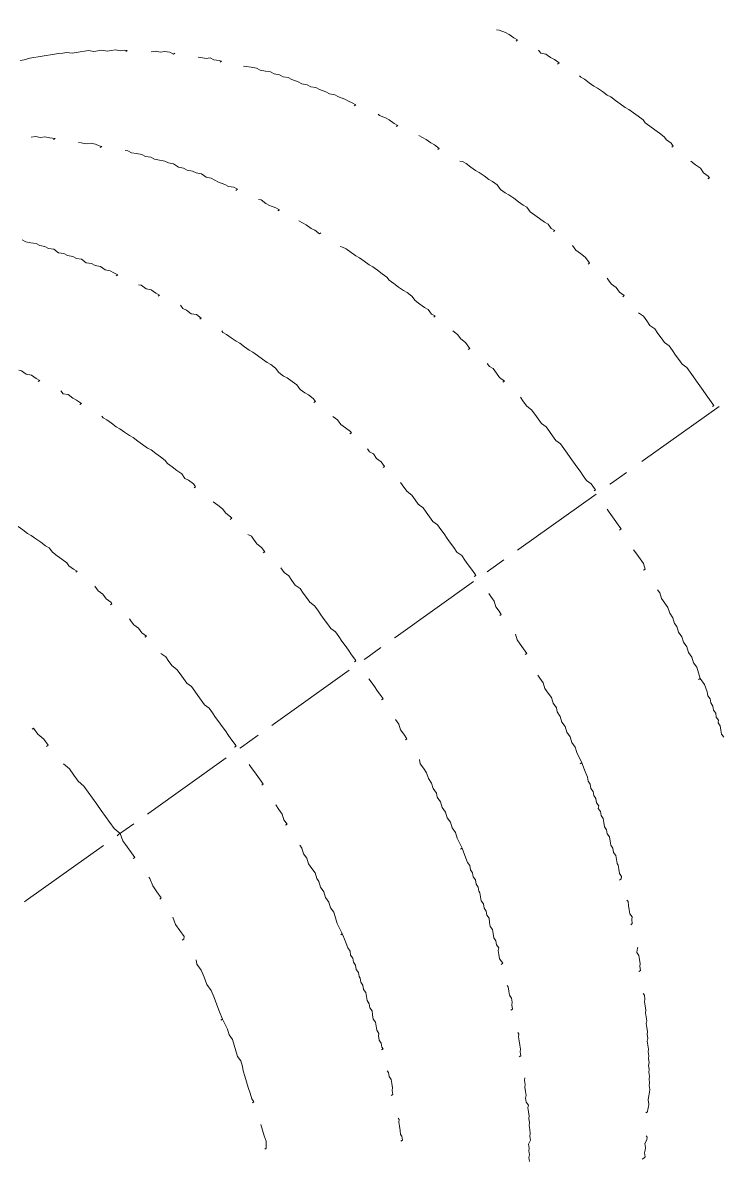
# Model space of a CAD drawing. Header units: feet. Extents: x 2321988 to 2329858, y 6722724 to 6730499.
# Drawn here: x 2326066.7537 to 2326067.0588, y 6726844.2862 to 6726844.7823 of the extents above; entities that cross this region are included whole.
import ezdxf

# ---------------------------------------------------------------- set-up
doc = ezdxf.new("R2010")
doc.units = ezdxf.units.FT
doc.header["$MEASUREMENT"] = 0
doc.layers.add('C-BESS-EQUIPMENT', color=255, linetype='Continuous')

# ---------------------------------------------------------------- blocks, each defined once
blk = doc.blocks.new('Midpoint Site Plan$0$A$C71e53a02')
at = {"lineweight": 9}
for points in [[(9.6862, 3.591), (9.6668, 3.5812), (9.6375, 3.5715), (9.618, 3.5617), (9.5985, 3.552), (9.5791, 3.5422), (9.5596, 3.5325), (9.5401, 3.5228), (9.5206, 3.513), (9.5011, 3.5033), (9.4816, 3.4935), (9.4621, 3.4838), (9.4426, 3.4643), (9.4231, 3.4545), (9.4037, 3.4448), (9.3842, 3.4351), (9.3647, 3.4253), (9.3452, 3.4058), (9.3257, 3.3961), (9.3062, 3.3863), (9.2867, 3.3668), (9.2672, 3.3571), (9.2477, 3.3473), (9.2282, 3.3279), (9.2088, 3.3181), (9.199, 3.3084), (9.2088, 3.3084)], [(9.1016, 3.2304), (9.0821, 3.2207), (9.0626, 3.2012), (9.0431, 3.1914), (9.0236, 3.1719), (9.0139, 3.1525), (9.0041, 3.1525), (9.0139, 3.1525)], [(9.1016, 3.2304), (9.1016, 3.2304)], [(9.8714, 3.2304), (9.8519, 3.2207), (9.8324, 3.2012), (9.8129, 3.1914), (9.7934, 3.1719), (9.774, 3.1525), (9.7837, 3.1525)], [(9.8714, 3.2304), (9.8714, 3.2304)], [(9.774, 3.1525), (9.774, 3.1525)], [(8.9164, 3.0648), (8.9067, 3.055), (8.8872, 3.0355), (8.8677, 3.0258), (8.8579, 3.0063), (8.8385, 2.9868), (8.8287, 2.977), (8.8385, 2.977)], [(9.6862, 3.0648), (9.6765, 3.055), (9.657, 3.0355), (9.6375, 3.0258), (9.618, 3.0063), (9.6083, 2.9868), (9.5985, 2.977), (9.6083, 2.977)], [(8.7508, 2.8893), (8.741, 2.8796), (8.7215, 2.8601), (8.702, 2.8406), (8.6923, 2.8211), (8.6728, 2.8016), (8.6533, 2.7822), (8.6436, 2.7626), (8.6241, 2.7431), (8.6143, 2.7236), (8.5948, 2.7042), (8.5851, 2.6847), (8.5656, 2.6554), (8.5559, 2.6359), (8.5364, 2.6165), (8.5266, 2.597), (8.5071, 2.5775), (8.4974, 2.558), (8.4779, 2.5288), (8.4682, 2.5093), (8.4487, 2.4898), (8.4389, 2.4703), (8.4194, 2.4411), (8.4097, 2.4216), (8.3999, 2.4021), (8.3902, 2.3826), (8.3999, 2.3826)], [(9.5108, 2.8893), (9.5011, 2.8796), (9.4914, 2.8601), (9.4719, 2.8406), (9.4524, 2.8211), (9.4426, 2.8016), (9.4231, 2.7822), (9.4134, 2.7626), (9.3939, 2.7431), (9.3744, 2.7236), (9.3647, 2.7042), (9.3452, 2.6847), (9.3354, 2.6554), (9.3159, 2.6359), (9.3062, 2.6165), (9.2867, 2.597), (9.277, 2.5775), (9.2575, 2.558), (9.2477, 2.5288), (9.2282, 2.5093), (9.2185, 2.4898), (9.2088, 2.4703), (9.1893, 2.4411), (9.1795, 2.4216), (9.16, 2.4021), (9.1503, 2.3826), (9.16, 2.3826)], [(10.2222, 2.8211), (10.2125, 2.8016), (10.193, 2.7822), (10.1735, 2.7626), (10.1637, 2.7431), (10.1442, 2.7236), (10.1345, 2.7042), (10.115, 2.6847), (10.1053, 2.6554), (10.0858, 2.6359), (10.076, 2.6165), (10.0565, 2.597), (10.0468, 2.5775), (10.0273, 2.558), (10.0176, 2.5288), (9.9981, 2.5093), (9.9883, 2.4898), (9.9688, 2.4703), (9.9591, 2.4411), (9.9396, 2.4216), (9.9299, 2.4021), (9.9201, 2.3826), (9.9299, 2.3826)], [(7.5619, 2.2754), (7.5522, 2.2656), (7.5327, 2.2364), (7.5229, 2.2169), (7.5132, 2.1877), (7.5034, 2.1682), (7.5132, 2.1682)], [(8.322, 2.2754), (8.322, 2.2656), (8.3025, 2.2364), (8.2928, 2.2169), (8.283, 2.1877), (8.2733, 2.1682), (8.283, 2.1682)], [(9.0918, 2.2754), (9.0821, 2.2656), (9.0723, 2.2364), (9.0626, 2.2169), (9.0431, 2.1877), (9.0334, 2.1682), (9.0431, 2.1682)], [(9.8617, 2.2754), (9.8519, 2.2656), (9.8422, 2.2364), (9.8227, 2.2169), (9.8129, 2.1877), (9.8032, 2.1682), (9.8129, 2.1682)], [(10.6315, 2.2754), (10.6217, 2.2656), (10.612, 2.2364), (10.5925, 2.2169), (10.5828, 2.1877), (10.573, 2.1682), (10.5828, 2.1682)], [(7.445, 2.061), (7.445, 2.0415), (7.4255, 2.022), (7.4157, 1.9928), (7.406, 1.9733), (7.3962, 1.9441), (7.406, 1.9441)], [(8.2148, 2.061), (8.2051, 2.0415), (8.1953, 2.022), (8.1856, 1.9928), (8.1758, 1.9733), (8.1661, 1.9441), (8.1758, 1.9441)], [(8.9846, 2.061), (8.9749, 2.0415), (8.9651, 2.022), (8.9554, 1.9928), (8.9456, 1.9733), (8.9359, 1.9441), (8.9262, 1.9441), (8.9359, 1.9441)], [(9.7447, 2.061), (9.7447, 2.0415), (9.735, 2.022), (9.7252, 1.9928), (9.7057, 1.9733), (9.696, 1.9441), (9.7057, 1.9441)], [(10.5145, 2.061), (10.5145, 2.0415), (10.4951, 2.022), (10.4853, 1.9928), (10.4756, 1.9733), (10.4658, 1.9441), (10.4756, 1.9441)], [(7.3962, 1.9441), (7.3962, 1.9441)], [(8.1661, 1.9441), (8.1661, 1.9441)], [(9.696, 1.9441), (9.696, 1.9441)], [(10.4658, 1.9441), (10.4658, 1.9441)], [(7.3475, 1.8271), (7.3475, 1.8174), (7.3378, 1.7979), (7.328, 1.7687), (7.3183, 1.7394), (7.3085, 1.7199), (7.2988, 1.6907), (7.289, 1.6615), (7.2793, 1.642), (7.2696, 1.6128), (7.2598, 1.5835), (7.2501, 1.5543), (7.2403, 1.5348), (7.2306, 1.5056), (7.2208, 1.4763), (7.2111, 1.4471), (7.2111, 1.4276), (7.2013, 1.3984), (7.1916, 1.3691), (7.1819, 1.3399), (7.1721, 1.3107), (7.1721, 1.2912), (7.1624, 1.2619), (7.1624, 1.2425), (7.1721, 1.2425)], [(8.1173, 1.8271), (8.1076, 1.8174), (8.0979, 1.7979), (8.0881, 1.7687), (8.0784, 1.7394), (8.0686, 1.7199), (8.0589, 1.6907), (8.0491, 1.6615), (8.0394, 1.642), (8.0296, 1.6128), (8.0296, 1.5835), (8.0199, 1.5543), (8.0102, 1.5348), (8.0004, 1.5056), (7.9907, 1.4763), (7.9809, 1.4471), (7.9712, 1.4276), (7.9712, 1.3984), (7.9614, 1.3691), (7.9517, 1.3399), (7.9419, 1.3107), (7.9322, 1.2912), (7.9322, 1.2619), (7.9225, 1.2425), (7.9322, 1.2425)], [(8.8872, 1.8271), (8.8774, 1.8174), (8.8677, 1.7979), (8.8579, 1.7687), (8.8482, 1.7394), (8.8385, 1.7199), (8.8287, 1.6907), (8.819, 1.6615), (8.8092, 1.642), (8.7995, 1.6128), (8.7897, 1.5835), (8.78, 1.5543), (8.78, 1.5348), (8.7702, 1.5056), (8.7605, 1.4763), (8.7508, 1.4471), (8.741, 1.4276), (8.7313, 1.3984), (8.7313, 1.3691), (8.7215, 1.3399), (8.7118, 1.3107), (8.702, 1.2912), (8.702, 1.2619), (8.6923, 1.2425), (8.702, 1.2425)], [(9.6473, 1.8271), (9.6473, 1.8174), (9.6375, 1.7979), (9.6278, 1.7687), (9.618, 1.7394), (9.6083, 1.7199), (9.5985, 1.6907), (9.5888, 1.6615), (9.5791, 1.642), (9.5693, 1.6128), (9.5596, 1.5835), (9.5498, 1.5543), (9.5401, 1.5348), (9.5303, 1.5056), (9.5303, 1.4763), (9.5206, 1.4471), (9.5108, 1.4276), (9.5011, 1.3984), (9.4914, 1.3691), (9.4914, 1.3399), (9.4816, 1.3107), (9.4719, 1.2912), (9.4621, 1.2619), (9.4621, 1.2425), (9.4719, 1.2425)], [(10.4171, 1.8271), (10.4171, 1.8174), (10.4074, 1.7979), (10.3976, 1.7687), (10.3879, 1.7394), (10.3781, 1.7199), (10.3684, 1.6907), (10.3586, 1.6615), (10.3489, 1.642), (10.3391, 1.6128), (10.3294, 1.5835), (10.3197, 1.5543), (10.3099, 1.5348), (10.3002, 1.5056), (10.2904, 1.4763), (10.2807, 1.4471), (10.2807, 1.4276), (10.2709, 1.3984), (10.2612, 1.3691), (10.2514, 1.3399), (10.2514, 1.3107), (10.2417, 1.2912), (10.232, 1.2619), (10.232, 1.2425), (10.2417, 1.2425)], [(11.109, 1.6128), (11.0992, 1.5835), (11.0895, 1.5543), (11.0797, 1.5348), (11.07, 1.5056), (11.0603, 1.4763), (11.0505, 1.4471), (11.0408, 1.4276), (11.0408, 1.3984), (11.031, 1.3691), (11.0213, 1.3399), (11.0115, 1.3107), (11.0115, 1.2912), (11.0018, 1.2619), (10.992, 1.2425), (11.0018, 1.2425)], [(7.1331, 1.1255), (7.1234, 1.0963), (7.1136, 1.067), (7.1136, 1.0378), (7.1039, 1.0086), (7.1039, 0.9988), (7.1136, 0.9988)], [(7.1331, 1.1255), (7.1331, 1.1255)], [(7.8932, 1.1255), (7.8932, 1.0963), (7.8835, 1.067), (7.8737, 1.0378), (7.8737, 1.0086), (7.8737, 0.9988), (7.8835, 0.9988)], [(7.8932, 1.1255), (7.8932, 1.1255)], [(8.6631, 1.1255), (8.6533, 1.0963), (8.6533, 1.067), (8.6436, 1.0378), (8.6436, 1.0086), (8.6436, 0.9988), (8.6533, 0.9988)], [(8.6631, 1.1255), (8.6631, 1.1255)], [(9.4329, 1.1255), (9.4231, 1.0963), (9.4231, 1.067), (9.4134, 1.0378), (9.4037, 1.0086), (9.4037, 0.9988), (9.4134, 0.9988)], [(9.4329, 1.1255), (9.4329, 1.1255)], [(10.2027, 1.1255), (10.193, 1.0963), (10.1832, 1.067), (10.1832, 1.0378), (10.1735, 1.0086), (10.1735, 0.9988), (10.1832, 0.9988)], [(10.2027, 1.1255), (10.2027, 1.1255)], [(10.9628, 1.1255), (10.9628, 1.0963), (10.9531, 1.067), (10.9531, 1.0378), (10.9433, 1.0086), (10.9433, 0.9988), (10.9531, 0.9988)], [(10.9628, 1.1255), (10.9628, 1.1255)], [(7.8445, 0.8819), (7.8445, 0.8624), (7.8445, 0.8429), (7.8348, 0.8137), (7.8348, 0.7844), (7.825, 0.7552), (7.8348, 0.7552)], [(8.6143, 0.8819), (8.6143, 0.8624), (8.6046, 0.8429), (8.6046, 0.8137), (8.6046, 0.7844), (8.5948, 0.7552), (8.6046, 0.7552)], [(9.3842, 0.8819), (9.3842, 0.8624), (9.3744, 0.8429), (9.3744, 0.8137), (9.3647, 0.7844), (9.3647, 0.7552), (9.3744, 0.7552)], [(10.154, 0.8819), (10.1442, 0.8624), (10.1442, 0.8429), (10.1442, 0.8137), (10.1345, 0.7844), (10.1345, 0.7552), (10.1442, 0.7552)], [(10.9141, 0.8819), (10.9141, 0.8624), (10.9141, 0.8429), (10.9043, 0.8137), (10.9043, 0.7844), (10.8946, 0.7552), (10.9043, 0.7552)], [(11.6644, 0.7065), (11.6547, 0.7065), (11.6547, 0.6675), (11.6449, 0.6285), (11.6449, 0.5896), (11.6547, 0.5896)], [(7.8153, 0.6383), (7.8055, 0.609), (7.8055, 0.5798), (7.8055, 0.5506), (7.7958, 0.5213), (7.7958, 0.4921), (7.7958, 0.4629), (7.7958, 0.4336), (7.786, 0.4044), (7.786, 0.3752), (7.786, 0.3459), (7.786, 0.3167), (7.786, 0.2875), (7.7763, 0.2582), (7.7763, 0.229), (7.7763, 0.1998), (7.7763, 0.1705), (7.7763, 0.1413), (7.7763, 0.1121), (7.7763, 0.0828), (7.7763, 0.0536), (7.7763, 0.0244), (7.7763, 0.0146), (7.786, 0.0146)], [(8.5753, 0.6383), (8.5753, 0.609), (8.5753, 0.5798), (8.5656, 0.5506), (8.5656, 0.5213), (8.5656, 0.4921), (8.5656, 0.4629), (8.5559, 0.4336), (8.5559, 0.4044), (8.5559, 0.3752), (8.5559, 0.3459), (8.5461, 0.3167), (8.5461, 0.2875), (8.5461, 0.2582), (8.5461, 0.229), (8.5461, 0.1998), (8.5461, 0.1705), (8.5461, 0.1413), (8.5461, 0.1121), (8.5461, 0.0828), (8.5364, 0.0536), (8.5364, 0.0244), (8.5364, 0.0146), (8.5461, 0.0146)], [(9.3452, 0.6383), (9.3452, 0.609), (9.3452, 0.5798), (9.3354, 0.5506), (9.3354, 0.5213), (9.3354, 0.4921), (9.3257, 0.4629), (9.3257, 0.4336), (9.3257, 0.4044), (9.3257, 0.3752), (9.3159, 0.3459), (9.3159, 0.3167), (9.3159, 0.2875), (9.3159, 0.2582), (9.3159, 0.229), (9.3159, 0.1998), (9.3159, 0.1705), (9.3062, 0.1413), (9.3062, 0.1121), (9.3062, 0.0828), (9.3062, 0.0536), (9.3062, 0.0244), (9.3062, 0.0146), (9.3159, 0.0146)], [(10.115, 0.6383), (10.115, 0.609), (10.1053, 0.5798), (10.1053, 0.5506), (10.1053, 0.5213), (10.0955, 0.4921), (10.0955, 0.4629), (10.0955, 0.4336), (10.0955, 0.4044), (10.0858, 0.3752), (10.0858, 0.3459), (10.0858, 0.3167), (10.0858, 0.2875), (10.0858, 0.2582), (10.0858, 0.229), (10.076, 0.1998), (10.076, 0.1705), (10.076, 0.1413), (10.076, 0.1121), (10.076, 0.0828), (10.076, 0.0536), (10.076, 0.0244), (10.076, 0.0146), (10.0858, 0.0146)], [(10.8848, 0.6383), (10.8751, 0.609), (10.8751, 0.5798), (10.8751, 0.5506), (10.8654, 0.5213), (10.8654, 0.4921), (10.8654, 0.4629), (10.8654, 0.4336), (10.8556, 0.4044), (10.8556, 0.3752), (10.8556, 0.3459), (10.8556, 0.3167), (10.8556, 0.2875), (10.8459, 0.2582), (10.8459, 0.229), (10.8459, 0.1998), (10.8459, 0.1705), (10.8459, 0.1413), (10.8459, 0.1121), (10.8459, 0.0828), (10.8459, 0.0536), (10.8459, 0.0244), (10.8459, 0.0146), (10.8556, 0.0146)], [(11.6352, 0.4629), (11.6254, 0.4239), (11.6254, 0.3849), (11.6254, 0.3459), (11.6157, 0.307), (11.6157, 0.268), (11.6157, 0.229), (11.6157, 0.19), (11.6157, 0.151), (11.6157, 0.1121), (11.6157, 0.0731), (11.6157, 0.0341), (11.606, -0.0049), (11.6157, -0.0439), (11.6157, -0.0828), (11.6157, -0.1218), (11.6157, -0.151), (11.6254, -0.151)], [(8.5461, -0.1023), (8.5461, -0.1218), (8.5461, -0.151), (8.5461, -0.1803), (8.5461, -0.2095), (8.5461, -0.229), (8.5559, -0.229)], [(9.3062, -0.1023), (9.3062, -0.1218), (9.3062, -0.151), (9.3159, -0.1803), (9.3159, -0.2095), (9.3159, -0.229), (9.3257, -0.229)], [(10.076, -0.1023), (10.076, -0.1218), (10.076, -0.151), (10.076, -0.1803), (10.076, -0.2095), (10.076, -0.229), (10.0858, -0.229)], [(10.8459, -0.1023), (10.8459, -0.1218), (10.8459, -0.151), (10.8459, -0.1803), (10.8459, -0.2095), (10.8459, -0.229), (10.8556, -0.229)], [(11.6157, -0.2777), (11.6157, -0.2875), (11.6254, -0.3264), (11.6254, -0.3654), (11.6254, -0.4044), (11.6352, -0.4044)], [(8.5559, -0.3557), (8.5559, -0.3557)], [(8.5559, -0.3557), (8.5559, -0.3849), (8.5559, -0.4142), (8.5559, -0.4434), (8.5656, -0.4726), (8.5753, -0.4726)], [(9.3159, -0.3557), (9.3159, -0.3557)], [(9.3159, -0.3557), (9.3257, -0.3849), (9.3257, -0.4142), (9.3257, -0.4434), (9.3257, -0.4726), (9.3354, -0.4726)], [(10.0858, -0.3557), (10.0858, -0.3557)], [(10.0858, -0.3557), (10.0858, -0.3849), (10.0955, -0.4142), (10.0955, -0.4434), (10.0955, -0.4726), (10.1053, -0.4726)], [(10.8556, -0.3557), (10.8556, -0.3557)], [(10.8556, -0.3557), (10.8556, -0.3849), (10.8556, -0.4142), (10.8654, -0.4434), (10.8654, -0.4726), (10.8751, -0.4726)], [(8.5656, -0.4726), (8.5656, -0.4726)], [(9.3257, -0.4726), (9.3257, -0.4726)], [(10.0955, -0.4726), (10.0955, -0.4726)], [(10.8654, -0.4726), (10.8654, -0.4726)], [(11.6352, -0.5213), (11.6449, -0.5603), (11.6449, -0.5993), (11.6449, -0.6383), (11.6547, -0.648), (11.6644, -0.648)], [(8.5753, -0.5993), (8.5753, -0.6188), (8.5851, -0.648), (8.5851, -0.6773), (8.5851, -0.7065), (8.5948, -0.7357), (8.5948, -0.765), (8.6046, -0.7942), (8.6046, -0.8137), (8.6143, -0.8429), (8.6143, -0.8722), (8.6241, -0.9014), (8.6241, -0.9306), (8.6338, -0.9599), (8.6338, -0.9891), (8.6436, -1.0183), (8.6436, -1.0476), (8.6631, -1.106), (8.6631, -1.145), (8.6728, -1.184), (8.6825, -1.2035), (8.6825, -1.223), (8.6923, -1.2425), (8.6923, -1.2619), (8.702, -1.2814), (8.702, -1.3009), (8.7118, -1.3204), (8.7118, -1.3399), (8.7215, -1.3496), (8.7215, -1.3691), (8.7313, -1.3886), (8.741, -1.4081), (8.741, -1.4276)], [(9.3452, -0.5993), (9.3452, -0.6188), (9.3452, -0.648), (9.3549, -0.6773), (9.3549, -0.7065), (9.3549, -0.7357), (9.3647, -0.765), (9.3647, -0.7942), (9.3744, -0.8137), (9.3744, -0.8429), (9.3842, -0.8722), (9.3842, -0.9014), (9.3939, -0.9306), (9.3939, -0.9599), (9.4037, -0.9891), (9.4037, -1.0183), (9.4134, -1.0476), (9.4231, -1.106), (9.4329, -1.145), (9.4426, -1.184), (9.4524, -1.2035), (9.4524, -1.223), (9.4621, -1.2425), (9.4621, -1.2619), (9.4719, -1.2814), (9.4719, -1.3009), (9.4816, -1.3204), (9.4816, -1.3399), (9.4914, -1.3496), (9.4914, -1.3691), (9.5011, -1.3886), (9.5011, -1.4081), (9.5108, -1.4276), (9.5206, -1.4471), (9.5206, -1.4666), (9.5303, -1.4861), (9.5303, -1.5056), (9.5401, -1.525), (9.5498, -1.5445), (9.5498, -1.564), (9.5596, -1.5835), (9.5596, -1.603), (9.5693, -1.6225), (9.5791, -1.642), (9.5791, -1.6517), (9.5888, -1.6712), (9.5985, -1.6907), (9.5985, -1.7102), (9.6083, -1.7199), (9.618, -1.7199)], [(10.1053, -0.5993), (10.115, -0.6188), (10.115, -0.648), (10.115, -0.6773), (10.1248, -0.7065), (10.1248, -0.7357), (10.1345, -0.765), (10.1345, -0.7942), (10.1442, -0.8137), (10.1442, -0.8429), (10.154, -0.8722), (10.154, -0.9014), (10.1637, -0.9306), (10.1637, -0.9599), (10.1735, -0.9891), (10.1735, -1.0183), (10.1832, -1.0476), (10.193, -1.106), (10.2027, -1.145), (10.2125, -1.184), (10.2125, -1.2035), (10.2222, -1.223), (10.2222, -1.2425), (10.232, -1.2619), (10.232, -1.2814), (10.2417, -1.3009), (10.2417, -1.3204), (10.2514, -1.3399), (10.2514, -1.3496), (10.2612, -1.3691), (10.2709, -1.3886), (10.2709, -1.4081), (10.2807, -1.4276), (10.2807, -1.4471), (10.2904, -1.4666), (10.2904, -1.4861), (10.3002, -1.5056), (10.3099, -1.525), (10.3099, -1.5445), (10.3197, -1.564), (10.3294, -1.5835), (10.3294, -1.603), (10.3391, -1.6225), (10.3391, -1.642), (10.3489, -1.6517), (10.3586, -1.6712), (10.3684, -1.6907), (10.3684, -1.7102), (10.3684, -1.7199), (10.3781, -1.7199)], [(10.8751, -0.5993), (10.8751, -0.6188), (10.8848, -0.648), (10.8848, -0.6773), (10.8946, -0.7065), (10.8946, -0.7357), (10.8946, -0.765), (10.9043, -0.7942), (10.9043, -0.8137), (10.9141, -0.8429), (10.9141, -0.8722), (10.9238, -0.9014), (10.9238, -0.9306), (10.9336, -0.9599), (10.9336, -0.9891), (10.9433, -1.0183), (10.9531, -1.0476), (10.9628, -1.106), (10.9726, -1.145), (10.9823, -1.184), (10.9823, -1.2035), (10.992, -1.223), (10.992, -1.2425), (11.0018, -1.2619), (11.0018, -1.2814), (11.0115, -1.3009), (11.0115, -1.3204), (11.0213, -1.3399), (11.0213, -1.3496), (11.031, -1.3691), (11.031, -1.3886), (11.0408, -1.4081), (11.0408, -1.4276), (11.0505, -1.4471), (11.0603, -1.4666), (11.0603, -1.4861), (11.07, -1.5056), (11.07, -1.525), (11.0797, -1.5445), (11.0895, -1.564), (11.0895, -1.5835), (11.0992, -1.603), (11.109, -1.6225), (11.109, -1.642), (11.1187, -1.6517), (11.1285, -1.6712), (11.1285, -1.6907), (11.1382, -1.7102), (11.1382, -1.7199), (11.148, -1.7199)], [(11.6644, -0.7747), (11.6742, -0.7942), (11.6742, -0.8332), (11.6839, -0.8722), (11.6937, -0.9111), (11.6937, -0.9501), (11.7034, -0.9891), (11.7131, -1.0281), (11.7229, -1.067), (11.7326, -1.106), (11.7424, -1.1645), (11.7521, -1.1937), (11.7521, -1.223), (11.7619, -1.2522), (11.7716, -1.2814), (11.7814, -1.3107), (11.7814, -1.3399), (11.7911, -1.3691), (11.8009, -1.3886), (11.8106, -1.4179), (11.8203, -1.4471), (11.8301, -1.4763), (11.8398, -1.5056), (11.8496, -1.5348), (11.8496, -1.5543), (11.8593, -1.5543)], [(8.6631, -1.106), (8.6728, -1.106)], [(9.4231, -1.106), (9.4329, -1.106)], [(10.193, -1.106), (10.2027, -1.106)], [(10.9628, -1.106), (10.9726, -1.106)], [(11.7326, -1.106), (11.7424, -1.106)], [(11.8886, -1.6712), (11.8886, -1.6712)], [(11.8886, -1.6712), (11.8983, -1.7005), (11.908, -1.7297), (11.9178, -1.7589), (11.9373, -1.7882), (11.947, -1.7882)], [(9.6473, -1.8271), (9.6473, -1.8369), (9.657, -1.8564), (9.6668, -1.8759), (9.6765, -1.8953), (9.6765, -1.9148), (9.6862, -1.9246), (9.696, -1.9441), (9.7057, -1.9441)], [(10.4171, -1.8271), (10.4171, -1.8369), (10.4268, -1.8564), (10.4366, -1.8759), (10.4366, -1.8953), (10.4463, -1.9148), (10.4561, -1.9246), (10.4658, -1.9441), (10.4756, -1.9441)], [(11.1869, -1.8271), (11.1869, -1.8369), (11.1967, -1.8564), (11.1967, -1.8759), (11.2064, -1.8953), (11.2162, -1.9148), (11.2259, -1.9246), (11.2357, -1.9441), (11.2454, -1.9441)], [(9.7447, -2.061), (9.7545, -2.0708), (9.7642, -2.0805), (9.7642, -2.1), (9.774, -2.1195), (9.7837, -2.139), (9.7934, -2.1487), (9.8032, -2.1682), (9.8129, -2.1682)], [(10.5145, -2.061), (10.5145, -2.0708), (10.5243, -2.0805), (10.534, -2.1), (10.5438, -2.1195), (10.5535, -2.139), (10.5633, -2.1487), (10.573, -2.1682), (10.5828, -2.1682)], [(11.2844, -2.061), (11.2844, -2.0708), (11.2941, -2.0805), (11.3039, -2.1), (11.3136, -2.1195), (11.3234, -2.139), (11.3234, -2.1487), (11.3331, -2.1682), (11.3428, -2.1682)], [(9.8617, -2.2754), (9.8617, -2.2851), (9.8714, -2.3046), (9.8811, -2.3144), (9.8909, -2.3339), (9.9006, -2.3533), (9.9104, -2.3631), (9.9201, -2.3826), (9.9299, -2.4021), (9.9396, -2.4118), (9.9494, -2.4313), (9.9591, -2.4508), (9.9688, -2.4605), (9.9786, -2.48), (9.9883, -2.4898), (9.9981, -2.5093), (10.0078, -2.5288), (10.0176, -2.5385), (10.0273, -2.558), (10.0371, -2.5677), (10.0468, -2.5872), (10.0565, -2.597), (10.0663, -2.6165), (10.076, -2.6262), (10.0858, -2.6457), (10.0955, -2.6554), (10.1053, -2.6749), (10.115, -2.6847), (10.1248, -2.7042), (10.1345, -2.7139), (10.154, -2.7334), (10.1637, -2.7431), (10.1735, -2.7626), (10.1832, -2.7724), (10.193, -2.7821), (10.2027, -2.7919), (10.2125, -2.7919)], [(10.6217, -2.2754), (10.6315, -2.2851), (10.6412, -2.3046), (10.651, -2.3144), (10.6607, -2.3339), (10.6705, -2.3533), (10.6802, -2.3631), (10.69, -2.3826), (10.69, -2.4021), (10.6997, -2.4118), (10.7094, -2.4313), (10.7192, -2.4508), (10.7289, -2.4605), (10.7387, -2.48), (10.7484, -2.4898), (10.7582, -2.5093), (10.7679, -2.5288), (10.7777, -2.5385), (10.7874, -2.558), (10.8069, -2.5677), (10.8166, -2.5872), (10.8264, -2.597), (10.8361, -2.6165), (10.8459, -2.6262), (10.8556, -2.6457)], [(10.2807, -2.8893), (10.2807, -2.8991), (10.2904, -2.9088), (10.3099, -2.9185), (10.3197, -2.938), (10.3294, -2.9478), (10.3391, -2.9575), (10.3489, -2.977), (10.3586, -2.977), (10.3684, -2.977)]]:
    blk.add_lwpolyline(points, dxfattribs=at)
at = {"lineweight": 5}
for points in [[(7.7568, -0.0049), (8.244, -0.0049), (8.2538, -0.0049)], [(8.3512, -0.0049), (8.4487, -0.0049), (8.4584, -0.0049)], [(8.5461, -0.0049), (9.0431, -0.0049), (9.0528, -0.0049)], [(9.1405, -0.0049), (9.238, -0.0049), (9.2477, -0.0049)], [(9.3354, -0.0049), (9.8324, -0.0049), (9.8422, -0.0049)], [(9.9299, -0.0049), (10.0273, -0.0049), (10.0371, -0.0049)], [(10.1345, -0.0049), (10.6217, -0.0049), (10.6315, -0.0049)], [(10.7192, -0.0049), (10.8264, -0.0049), (10.8361, -0.0049)], [(10.9238, -0.0049), (11.4208, -0.0049), (11.4306, -0.0049)], [(11.5183, -0.0049), (11.6157, -0.0049), (11.6254, -0.0049)], [(11.7131, -0.0049), (12.2101, -0.0049), (12.2199, -0.0049)]]:
    blk.add_lwpolyline(points, dxfattribs=at)

msp = doc.modelspace()

# ---------------------------------------------------------------- wipeouts: each hides what was drawn before it
msp.add_wipeout([(2326064.17456, 6726849.7753), (2326064.71751, 6726850.16214), (2326071.53559, 6726840.59259), (2326070.99264, 6726840.20575)]).dxf.layer = 'C-BESS-EQUIPMENT'

# ---------------------------------------------------------------- next in the draw order: block references
at = {"layer": 'C-BESS-EQUIPMENT', "xscale": -0.08333333333333331, "yscale": 0.08333333333333331, "zscale": 0.08333333333333331, "rotation": 35.46898082920264}
msp.add_blockref('Midpoint Site Plan$0$A$C71e53a02', (2326067.5836, 6726844.99053), dxfattribs=at)

# ---------------------------------------------------------------- next in the draw order: wipeouts: each hides what was drawn before it
msp.add_wipeout([(2326044.1544, 6726887.54167), (2326077.85795, 6726840.23687), (2326077.40832, 6726839.91652), (2326043.70467, 6726887.22144)]).dxf.layer = 'C-BESS-EQUIPMENT'

# ---------------------------------------------------------------- next in the draw order: wipeouts: each hides what was drawn before it
msp.add_wipeout([(2326040.08225, 6726884.64036), (2326073.7858, 6726837.33556), (2326073.33617, 6726837.01521), (2326039.63253, 6726884.32013)]).dxf.layer = 'C-BESS-EQUIPMENT'

# ---------------------------------------------------------------- next in the draw order: wipeouts: each hides what was drawn before it
msp.add_wipeout([(2326036.0101, 6726881.73905), (2326069.71366, 6726834.43425), (2326069.26402, 6726834.1139), (2326035.56038, 6726881.41882)]).dxf.layer = 'C-BESS-EQUIPMENT'

doc.saveas('drawing.dxf')
